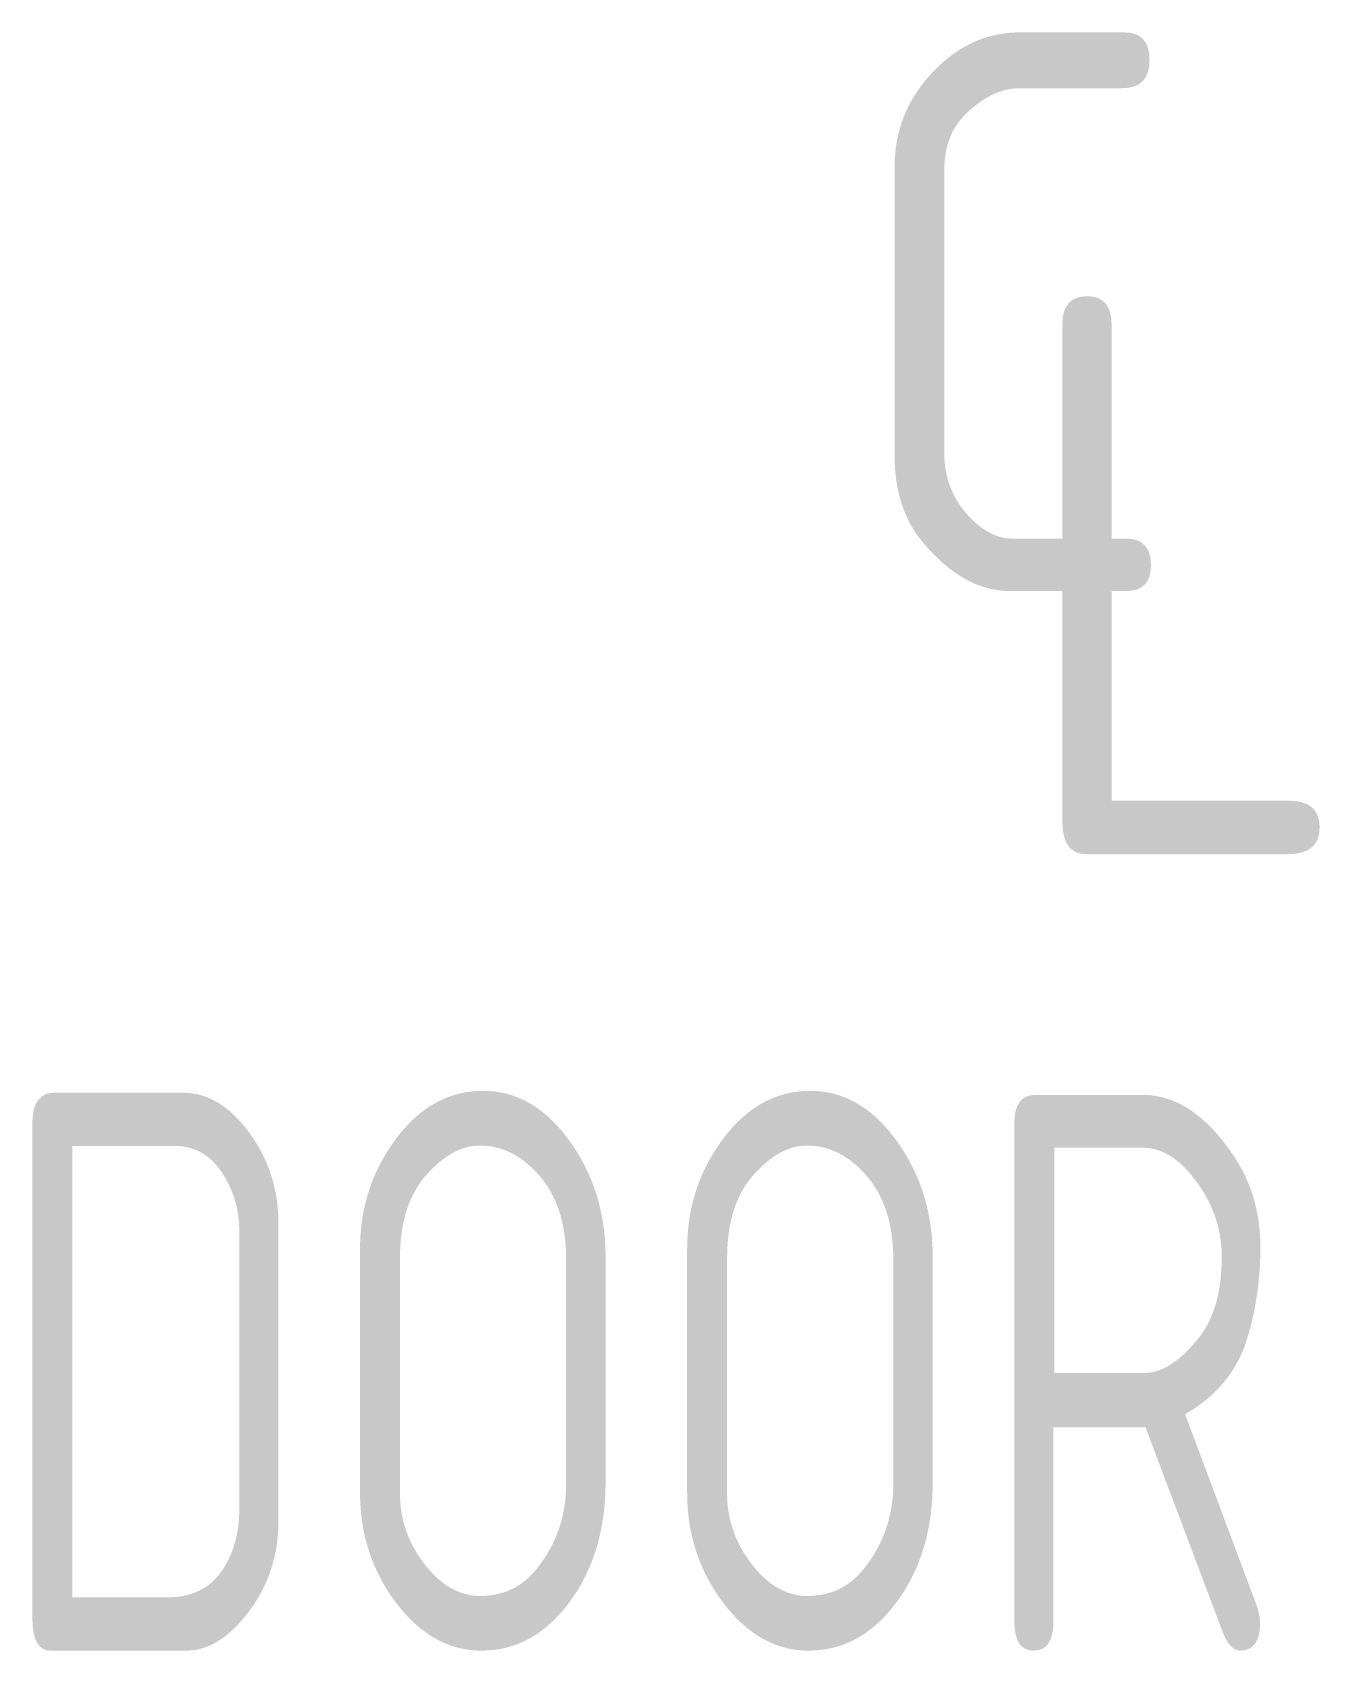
# Model space of a CAD drawing. Header units: metres. Extents: x -0.00000439 to 0.00000115, y 0.00000103 to 0.00000799.
import ezdxf
from ezdxf.enums import TextEntityAlignment as Align

# ---------------------------------------------------------------- set-up
doc = ezdxf.new("R2010")
doc.units = ezdxf.units.M
doc.header["$MEASUREMENT"] = 0
doc.layers.add('0 @ 0.001', color=7, linetype='Continuous')
doc.styles.add('Hand', font='archquik.shx')
doc.styles.add('HandAttr', font='archquik.shx', dxfattribs={"width": 0.8})

# ---------------------------------------------------------------- blocks, each defined once
blk = doc.blocks.new('Centerline ID')
at = {"style": 'Hand'}
for s, p in [('C', (-0.0001634, 0.0067869)), ('L', (0.0005603, 0.0056558))]:
    blk.add_text(s, height=0.0024, dxfattribs=at).set_placement(p, align=Align.MIDDLE)
at = {"style": 'HandAttr', "width": 0.8}
blk.add_attdef('CENTERLINE_ID', text='', height=0.0024, dxfattribs=at).set_placement((0.0000054, 0.0034299), align=Align.TOP_CENTER)

msp = doc.modelspace()

# ---------------------------------------------------------------- block references
at = {"layer": '0 @ 0.001'}
ref = msp.add_blockref('Centerline ID', (0, 0), dxfattribs=dict(at, xscale=0.001, yscale=0.001, zscale=0.001))
ref.add_attrib('CENTERLINE_ID_001', 'DOOR', (-0.0000045629, 0.0000010299), dxfattribs={"layer": '0', "height": 0.0000024, "style": 'HandAttr', "width": 0.8})

doc.saveas('drawing.dxf')
